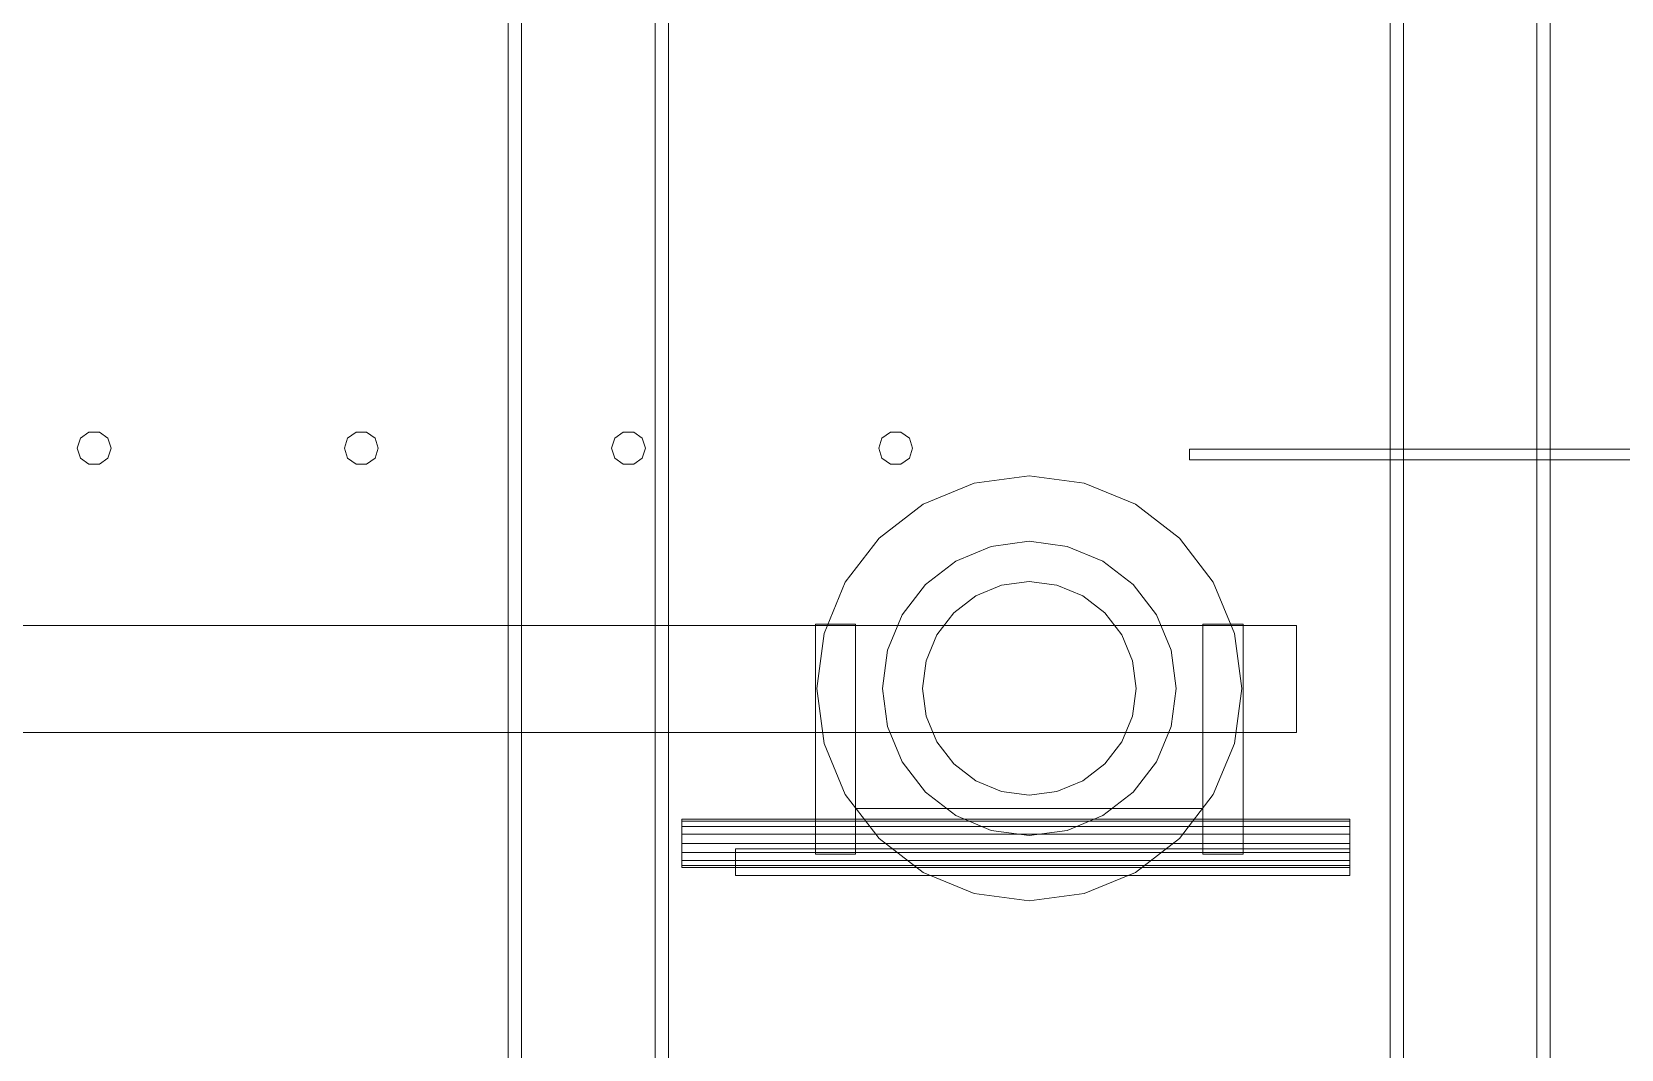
# Model space of a CAD drawing. Header units: millimetres. Extents: x -1970 to 59977, y -50268 to 6837.
# Drawn here: x 58016 to 58611, y 882 to 1262 of the extents above; entities that cross this region are included whole.
import ezdxf

# ---------------------------------------------------------------- set-up
doc = ezdxf.new("R2010")
doc.units = ezdxf.units.MM
doc.layers.add('lateral_secador', color=7, linetype='Continuous', lineweight=0)

msp = doc.modelspace()

# ---------------------------------------------------------------- linework, layer by layer
at = {"layer": 'lateral_secador'}
for p, q in [((58194.253, 2556.5), (58194.253, 20)), ((58199.253, 20), (58199.253, 2556.5)), ((58249.253, 2556.5), (58249.253, 20)), ((58254.253, 20), (58254.253, 2556.5)), ((58524.253, 2556.5), (58524.253, 20)), ((58529.253, 20), (58529.253, 2556.5)), ((58579.253, 2556.5), (58579.253, 20)), ((58584.253, 20), (58584.253, 2556.5)), ((58037.291, 1112.389), (58034.116, 1110.082)), ((58041.215, 1112.389), (58037.291, 1112.389)), ((58044.39, 1110.082), (58041.215, 1112.389)), ((58137.291, 1112.389), (58134.116, 1110.082)), ((58141.215, 1112.389), (58137.291, 1112.389)), ((58144.39, 1110.082), (58141.215, 1112.389)), ((58237.291, 1112.389), (58234.116, 1110.082)), ((58241.215, 1112.389), (58237.291, 1112.389)), ((58244.39, 1110.082), (58241.215, 1112.389)), ((58337.291, 1112.389), (58334.116, 1110.082)), ((58341.215, 1112.389), (58337.291, 1112.389)), ((58344.39, 1110.082), (58341.215, 1112.389)), ((58034.116, 1110.082), (58032.903, 1106.35)), ((58045.603, 1106.35), (58044.39, 1110.082)), ((58134.116, 1110.082), (58132.903, 1106.35)), ((58145.603, 1106.35), (58144.39, 1110.082)), ((58234.116, 1110.082), (58232.903, 1106.35)), ((58245.603, 1106.35), (58244.39, 1110.082)), ((58334.116, 1110.082), (58332.903, 1106.35)), ((58345.603, 1106.35), (58344.39, 1110.082)), ((58032.903, 1106.35), (58034.116, 1102.618)), ((58034.116, 1102.618), (58037.291, 1100.311)), ((58041.215, 1100.311), (58044.39, 1102.618)), ((58044.39, 1102.618), (58045.603, 1106.35)), ((58132.903, 1106.35), (58134.116, 1102.618)), ((58134.116, 1102.618), (58137.291, 1100.311)), ((58141.215, 1100.311), (58144.39, 1102.618)), ((58144.39, 1102.618), (58145.603, 1106.35)), ((58232.903, 1106.35), (58234.116, 1102.618)), ((58234.116, 1102.618), (58237.291, 1100.311)), ((58241.215, 1100.311), (58244.39, 1102.618)), ((58244.39, 1102.618), (58245.603, 1106.35)), ((58332.903, 1106.35), (58334.116, 1102.618)), ((58334.116, 1102.618), (58337.291, 1100.311)), ((58341.215, 1100.311), (58344.39, 1102.618)), ((58344.39, 1102.618), (58345.603, 1106.35)), ((58449.253, 1106), (58699.253, 1106)), ((58449.253, 1102), (58449.253, 1106)), ((58449.253, 1102), (58699.253, 1102)), ((58037.291, 1100.311), (58041.215, 1100.311)), ((58137.291, 1100.311), (58141.215, 1100.311)), ((58237.291, 1100.311), (58241.215, 1100.311)), ((58337.291, 1100.311), (58341.215, 1100.311)), ((58389.253, 1096), (58368.677, 1093.291)), ((58409.829, 1093.291), (58389.253, 1096)), ((58368.677, 1093.291), (58349.503, 1085.349)), ((58429.003, 1085.349), (58409.829, 1093.291)), ((58349.503, 1085.349), (58333.038, 1072.715)), ((58445.468, 1072.715), (58429.003, 1085.349)), ((58333.038, 1072.715), (58320.404, 1056.25)), ((58389.253, 1071.5), (58375.018, 1069.626)), ((58403.488, 1069.626), (58389.253, 1071.5)), ((58458.102, 1056.25), (58445.468, 1072.715)), ((58375.018, 1069.626), (58361.753, 1064.131)), ((58416.753, 1064.131), (58403.488, 1069.626)), ((58361.753, 1064.131), (58350.362, 1055.391)), ((58428.144, 1055.391), (58416.753, 1064.131)), ((58320.404, 1056.25), (58312.462, 1037.076)), ((58350.362, 1055.391), (58341.622, 1044)), ((58378.9, 1055.137), (58369.253, 1051.141)), ((58389.253, 1056.5), (58378.9, 1055.137)), ((58399.606, 1055.137), (58389.253, 1056.5)), ((58409.253, 1051.141), (58399.606, 1055.137)), ((58436.884, 1044), (58428.144, 1055.391)), ((58466.044, 1037.076), (58458.102, 1056.25)), ((58369.253, 1051.141), (58360.969, 1044.784)), ((58417.537, 1044.784), (58409.253, 1051.141)), ((58341.622, 1044), (58336.127, 1030.735)), ((58360.969, 1044.784), (58354.612, 1036.5)), ((58423.894, 1036.5), (58417.537, 1044.784)), ((58442.379, 1030.735), (58436.884, 1044)), ((39189.253, 1040), (58489.253, 1040)), ((58309.253, 1040.5), (58324.253, 1040.5)), ((58309.253, 1040.5), (58309.253, 954.5)), ((58312.462, 1037.076), (58309.753, 1016.5)), ((58324.253, 954.5), (58324.253, 1040.5)), ((58354.612, 1036.5), (58350.616, 1026.853)), ((58427.89, 1026.853), (58423.894, 1036.5)), ((58454.253, 1040.5), (58469.253, 1040.5)), ((58454.253, 1040.5), (58454.253, 954.5)), ((58468.753, 1016.5), (58466.044, 1037.076)), ((58469.253, 954.5), (58469.253, 1040.5)), ((58489.253, 1000), (58489.253, 1040)), ((58336.127, 1030.735), (58334.253, 1016.5)), ((58444.253, 1016.5), (58442.379, 1030.735)), ((58350.616, 1026.853), (58349.253, 1016.5)), ((58429.253, 1016.5), (58427.89, 1026.853)), ((58309.753, 1016.5), (58312.462, 995.924)), ((58334.253, 1016.5), (58336.127, 1002.265)), ((58349.253, 1016.5), (58350.616, 1006.147)), ((58427.89, 1006.147), (58429.253, 1016.5)), ((58442.379, 1002.265), (58444.253, 1016.5)), ((58466.044, 995.924), (58468.753, 1016.5)), ((58350.616, 1006.147), (58354.612, 996.5)), ((58423.894, 996.5), (58427.89, 1006.147)), ((39189.253, 1000), (58489.253, 1000)), ((58336.127, 1002.265), (58341.622, 989)), ((58436.884, 989), (58442.379, 1002.265)), ((58312.462, 995.924), (58320.404, 976.75)), ((58354.612, 996.5), (58360.969, 988.216)), ((58417.537, 988.216), (58423.894, 996.5)), ((58458.102, 976.75), (58466.044, 995.924)), ((58341.622, 989), (58350.362, 977.609)), ((58360.969, 988.216), (58369.253, 981.859)), ((58409.253, 981.859), (58417.537, 988.216)), ((58428.144, 977.609), (58436.884, 989)), ((58369.253, 981.859), (58378.9, 977.863)), ((58399.606, 977.863), (58409.253, 981.859)), ((58320.404, 976.75), (58333.038, 960.285)), ((58350.362, 977.609), (58361.753, 968.869)), ((58378.9, 977.863), (58389.253, 976.5)), ((58389.253, 976.5), (58399.606, 977.863)), ((58416.753, 968.869), (58428.144, 977.609)), ((58445.468, 960.285), (58458.102, 976.75)), ((58324.253, 971.5), (58454.253, 971.5)), ((58324.253, 971.5), (58324.253, 956.5)), ((58454.253, 956.5), (58454.253, 971.5)), ((58259.253, 966.815), (58259.253, 967.5)), ((58259.253, 967.5), (58509.253, 967.5)), ((58259.253, 964.864), (58259.253, 966.815)), ((58259.253, 966.815), (58509.253, 966.815)), ((58259.253, 961.944), (58259.253, 964.864)), ((58259.253, 964.864), (58509.253, 964.864)), ((58361.753, 968.869), (58375.018, 963.374)), ((58403.488, 963.374), (58416.753, 968.869)), ((58509.253, 966.815), (58509.253, 967.5)), ((58509.253, 964.864), (58509.253, 966.815)), ((58509.253, 961.944), (58509.253, 964.864)), ((58259.253, 958.5), (58259.253, 961.944)), ((58259.253, 961.944), (58509.253, 961.944)), ((58259.253, 955.056), (58259.253, 958.5)), ((58509.253, 958.5), (58259.253, 958.5)), ((58333.038, 960.285), (58349.503, 947.651)), ((58375.018, 963.374), (58389.253, 961.5)), ((58389.253, 961.5), (58403.488, 963.374)), ((58429.003, 947.651), (58445.468, 960.285)), ((58509.253, 958.5), (58509.253, 961.944)), ((58509.253, 958.5), (58509.253, 955.056)), ((58259.253, 955.056), (58259.253, 952.136)), ((58259.253, 955.056), (58509.253, 955.056)), ((58259.253, 952.136), (58259.253, 950.185)), ((58259.253, 952.136), (58509.253, 952.136)), ((58279.253, 956.5), (58509.253, 956.5)), ((58279.253, 956.5), (58279.253, 946.5)), ((58309.253, 954.5), (58324.253, 954.5)), ((58324.253, 956.5), (58454.253, 956.5)), ((58454.253, 954.5), (58469.253, 954.5)), ((58509.253, 946.5), (58509.253, 956.5)), ((58509.253, 955.056), (58509.253, 952.136)), ((58509.253, 952.136), (58509.253, 950.185)), ((58259.253, 950.185), (58259.253, 949.5)), ((58259.253, 950.185), (58509.253, 950.185)), ((58259.253, 949.5), (58509.253, 949.5)), ((58279.253, 946.5), (58509.253, 946.5)), ((58349.503, 947.651), (58368.677, 939.709)), ((58409.829, 939.709), (58429.003, 947.651)), ((58509.253, 950.185), (58509.253, 949.5)), ((58368.677, 939.709), (58389.253, 937)), ((58389.253, 937), (58409.829, 939.709))]:
    msp.add_line(p, q, dxfattribs=at)

doc.saveas('drawing.dxf')
